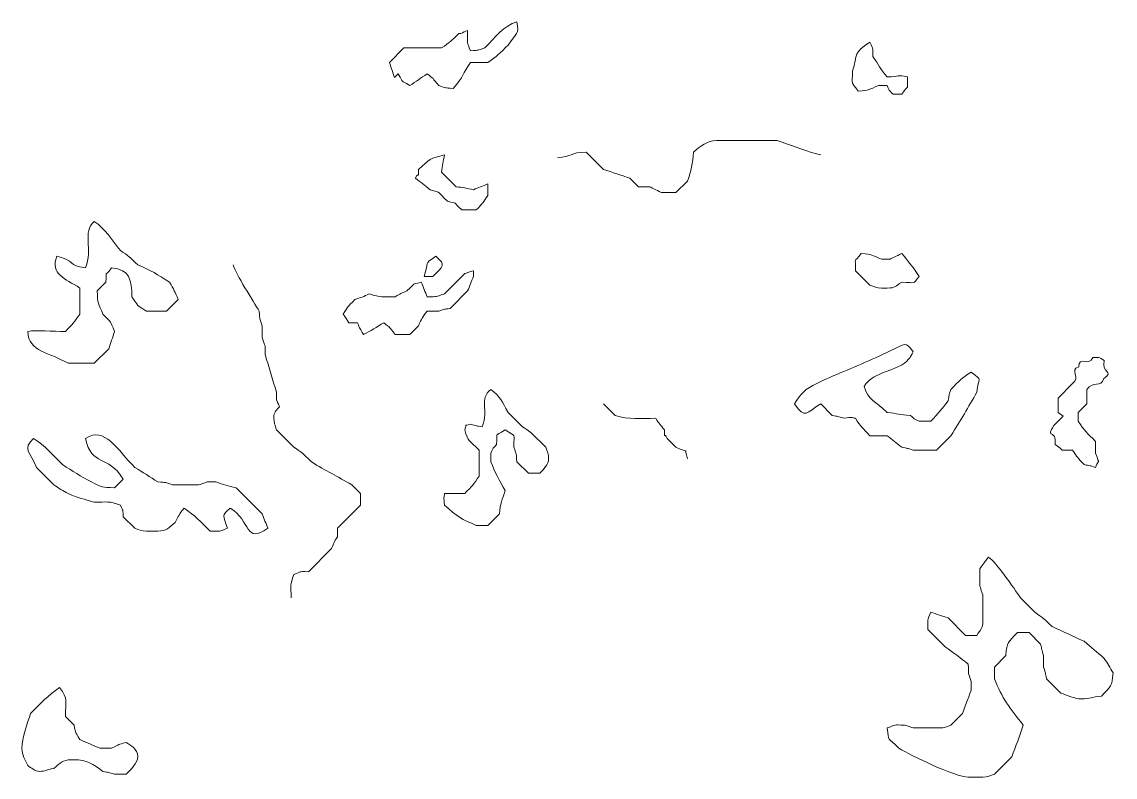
# Model space of a CAD drawing. Header units: millimetres. Extents: x -6423 to -1759, y 6 to 2012.
# Drawn here: x -5972.3 to -5823, y 1148.3 to 1251.4 of the extents above; entities that cross this region are included whole.
import ezdxf

# ---------------------------------------------------------------- set-up
doc = ezdxf.new("R2010")
doc.units = ezdxf.units.MM
doc.header["$MEASUREMENT"] = 0
doc.layers.add('layer 1', color=7, linetype='Continuous')

msp = doc.modelspace()

# ---------------------------------------------------------------- linework, layer by layer
at = {"layer": 'layer 1', "color": 177, "lineweight": 9}
for points, knots in [([(-5920.9304, 1244.3208), (-5920.0777, 1242.9062), (-5920.7627, 1243.5918), (-5919.3489, 1242.7396), (-5919.3489, 1242.7396), (-5918.4685, 1243.2772), (-5917.8573, 1243.7819), (-5916.9769, 1244.3206), (-5916.9769, 1244.3206), (-5916.0203, 1243.6052), (-5916.3127, 1243.8457), (-5915.3954, 1242.7391), (-5915.3954, 1242.7391), (-5914.2349, 1242.3546), (-5914.669, 1242.4403), (-5913.4197, 1242.3443), (-5913.4197, 1242.3443), (-5911.7991, 1244.098), (-5912.2745, 1244.2296), (-5911.0471, 1245.9013), (-5911.0471, 1245.9013), (-5911.0471, 1245.9013), (-5908.6751, 1245.9021), (-5908.6751, 1245.9021), (-5908.6751, 1245.9021), (-5907.4327, 1246.7416), (-5907.0446, 1247.1376), (-5905.9079, 1248.2738), (-5905.9079, 1248.2738), (-5904.733, 1250.071), (-5904.4, 1249.618), (-5904.7222, 1251.4355), (-5904.7222, 1251.4355), (-5906.5544, 1250.9092), (-5907.6007, 1249.3475), (-5909.0709, 1247.8786), (-5909.0709, 1247.8786), (-5910.3347, 1247.4683), (-5909.6898, 1247.5893), (-5911.0471, 1247.4828), (-5911.0471, 1247.4828), (-5911.5719, 1248.8357), (-5911.4424, 1248.2295), (-5911.4429, 1249.8548), (-5911.4429, 1249.8548), (-5911.4429, 1249.8548), (-5911.4424, 1250.2498), (-5911.4424, 1250.2498), (-5911.4424, 1250.2498), (-5911.7509, 1250.1192), (-5912.0586, 1249.9879), (-5912.3658, 1249.8553), (-5912.3658, 1249.8553), (-5912.3658, 1249.8553), (-5912.6292, 1249.8553), (-5912.6292, 1249.8553), (-5912.6292, 1249.8553), (-5913.6686, 1248.8375), (-5913.8898, 1248.629), (-5915.0004, 1247.8778), (-5915.0004, 1247.8778), (-5915.0004, 1247.8778), (-5920.1394, 1247.8786), (-5920.1394, 1247.8786), (-5920.1394, 1247.8786), (-5920.1394, 1247.8786), (-5922.1161, 1245.9013), (-5922.1161, 1245.9013), (-5922.1161, 1245.9013), (-5922.0091, 1245.4464), (-5921.8865, 1245.1828), (-5921.7203, 1244.7155), (-5921.7203, 1244.7155), (-5921.6141, 1244.4168), (-5921.5192, 1244.1165), (-5921.435, 1243.8159), (-5921.435, 1243.8159), (-5921.435, 1243.8159), (-5920.9304, 1244.3208), (-5920.9304, 1244.3208)], [0, 0, 0, 0, 0.04761905, 0.04761905, 0.04761905, 0.04761905, 0.0952381, 0.0952381, 0.0952381, 0.0952381, 0.14285714, 0.14285714, 0.14285714, 0.14285714, 0.19047619, 0.19047619, 0.19047619, 0.19047619, 0.23809524, 0.23809524, 0.23809524, 0.23809524, 0.28571429, 0.28571429, 0.28571429, 0.28571429, 0.33333333, 0.33333333, 0.33333333, 0.33333333, 0.38095238, 0.38095238, 0.38095238, 0.38095238, 0.42857143, 0.42857143, 0.42857143, 0.42857143, 0.47619048, 0.47619048, 0.47619048, 0.47619048, 0.52380952, 0.52380952, 0.52380952, 0.52380952, 0.57142857, 0.57142857, 0.57142857, 0.57142857, 0.61904762, 0.61904762, 0.61904762, 0.61904762, 0.66666667, 0.66666667, 0.66666667, 0.66666667, 0.71428571, 0.71428571, 0.71428571, 0.71428571, 0.76190476, 0.76190476, 0.76190476, 0.76190476, 0.80952381, 0.80952381, 0.80952381, 0.80952381, 0.85714286, 0.85714286, 0.85714286, 0.85714286, 0.9047619, 0.9047619, 0.9047619, 0.9047619, 1, 1, 1, 1]), ([(-5854.1218, 1243.9256), (-5855.2219, 1245.1453), (-5855.2045, 1245.4739), (-5856.0983, 1246.692), (-5856.0983, 1246.692), (-5856.1334, 1248.2915), (-5855.9926, 1247.4063), (-5856.4936, 1248.6688), (-5856.4936, 1248.6688), (-5858.7854, 1247.2355), (-5858.1262, 1246.9979), (-5858.8656, 1244.7155), (-5858.8656, 1244.7155), (-5858.8656, 1242.5851), (-5859.1938, 1243.5195), (-5858.0751, 1241.9483), (-5858.0751, 1241.9483), (-5856.4873, 1242.0709), (-5856.7027, 1242.1798), (-5855.3078, 1242.7391), (-5855.3078, 1242.7391), (-5855.3078, 1242.7391), (-5854.1218, 1242.7396), (-5854.1218, 1242.7396), (-5854.1218, 1242.7396), (-5853.8099, 1242.0543), (-5854.1195, 1242.3417), (-5853.3314, 1241.5536), (-5853.3314, 1241.5536), (-5853.3314, 1241.5536), (-5852.1456, 1241.5533), (-5852.1456, 1241.5533), (-5852.1456, 1241.5533), (-5851.0622, 1243.0739), (-5851.4007, 1241.8022), (-5851.3546, 1243.9251), (-5851.3546, 1243.9251), (-5852.7536, 1244.2043), (-5852.408, 1243.9625), (-5854.1218, 1243.9256)], [0, 0, 0, 0, 0.09090909, 0.09090909, 0.09090909, 0.09090909, 0.18181818, 0.18181818, 0.18181818, 0.18181818, 0.27272727, 0.27272727, 0.27272727, 0.27272727, 0.36363636, 0.36363636, 0.36363636, 0.36363636, 0.45454545, 0.45454545, 0.45454545, 0.45454545, 0.54545455, 0.54545455, 0.54545455, 0.54545455, 0.63636364, 0.63636364, 0.63636364, 0.63636364, 0.72727273, 0.72727273, 0.72727273, 0.72727273, 0.81818182, 0.81818182, 0.81818182, 0.81818182, 1, 1, 1, 1]), ([(-5899.1879, 1232.8561), (-5897.1073, 1233.0164), (-5897.52, 1233.597), (-5895.2344, 1233.6468), (-5895.2344, 1233.6468), (-5895.2344, 1233.6468), (-5892.8624, 1231.2751), (-5892.8624, 1231.2751), (-5892.8624, 1231.2751), (-5891.6804, 1230.8656), (-5890.4875, 1230.4983), (-5889.3047, 1230.0891), (-5889.3047, 1230.0891), (-5889.3047, 1230.0891), (-5888.1187, 1228.9026), (-5888.1187, 1228.9026), (-5888.1187, 1228.9026), (-5888.1187, 1228.9026), (-5886.538, 1228.9026), (-5886.538, 1228.9026), (-5886.538, 1228.9026), (-5886.2851, 1228.7594), (-5885.2307, 1228.2561), (-5884.9565, 1228.1129), (-5884.9565, 1228.1129), (-5884.9565, 1228.1129), (-5882.98, 1228.1123), (-5882.98, 1228.1123), (-5882.98, 1228.1123), (-5882.98, 1228.1123), (-5881.3985, 1229.6944), (-5881.3985, 1229.6944), (-5881.3985, 1229.6944), (-5880.9756, 1230.9977), (-5880.6402, 1232.1624), (-5880.608, 1233.6468), (-5880.608, 1233.6468), (-5879.6393, 1234.411), (-5878.7217, 1235.2286), (-5877.445, 1235.2281), (-5877.445, 1235.2281), (-5877.445, 1235.2281), (-5870.3301, 1235.2286), (-5870.3301, 1235.2286), (-5870.3301, 1235.2286), (-5870.3301, 1235.2286), (-5869.1443, 1235.2281), (-5869.1443, 1235.2281), (-5869.1443, 1235.2281), (-5867.5364, 1234.7073), (-5864.5767, 1233.5393), (-5863.2141, 1233.2521)], [0, 0, 0, 0, 0.07142857, 0.07142857, 0.07142857, 0.07142857, 0.14285714, 0.14285714, 0.14285714, 0.14285714, 0.21428571, 0.21428571, 0.21428571, 0.21428571, 0.28571429, 0.28571429, 0.28571429, 0.28571429, 0.35714286, 0.35714286, 0.35714286, 0.35714286, 0.42857143, 0.42857143, 0.42857143, 0.42857143, 0.5, 0.5, 0.5, 0.5, 0.57142857, 0.57142857, 0.57142857, 0.57142857, 0.64285714, 0.64285714, 0.64285714, 0.64285714, 0.71428571, 0.71428571, 0.71428571, 0.71428571, 0.78571429, 0.78571429, 0.78571429, 0.78571429, 0.85714286, 0.85714286, 0.85714286, 0.85714286, 1, 1, 1, 1]), ([(-5914.6051, 1233.2521), (-5914.771, 1232.3722), (-5914.9281, 1231.8185), (-5915.0007, 1230.8801), (-5915.0007, 1230.8801), (-5915.0007, 1230.8801), (-5913.0236, 1228.9026), (-5913.0236, 1228.9026), (-5913.0236, 1228.9026), (-5912.085, 1228.8311), (-5911.5312, 1228.674), (-5910.6516, 1228.5084), (-5910.6516, 1228.5084), (-5910.0035, 1228.7739), (-5909.3264, 1229.0378), (-5908.6751, 1229.2983), (-5908.6751, 1229.2983), (-5908.6751, 1229.2983), (-5908.6751, 1227.7168), (-5908.6751, 1227.7168), (-5908.6751, 1227.7168), (-5909.3235, 1226.7589), (-5909.4008, 1226.6695), (-5910.2567, 1225.7409), (-5910.2567, 1225.7409), (-5910.2567, 1225.7409), (-5912.2331, 1225.7404), (-5912.2331, 1225.7404), (-5912.2331, 1225.7404), (-5913.6762, 1227.041), (-5912.6178, 1226.4942), (-5914.2094, 1226.9269), (-5914.2094, 1226.9269), (-5915.6155, 1228.3014), (-5914.8915, 1228.0222), (-5916.5814, 1228.5079), (-5916.5814, 1228.5079), (-5917.312, 1229.1009), (-5917.8259, 1229.4982), (-5918.5581, 1230.0891), (-5918.5581, 1230.0891), (-5918.097, 1231.1612), (-5918.1626, 1229.6999), (-5918.1626, 1231.2751), (-5918.1626, 1231.2751), (-5916.6897, 1232.6349), (-5916.4959, 1232.8529), (-5914.6051, 1233.2521)], [0, 0, 0, 0, 0.07692308, 0.07692308, 0.07692308, 0.07692308, 0.15384615, 0.15384615, 0.15384615, 0.15384615, 0.23076923, 0.23076923, 0.23076923, 0.23076923, 0.30769231, 0.30769231, 0.30769231, 0.30769231, 0.38461538, 0.38461538, 0.38461538, 0.38461538, 0.46153846, 0.46153846, 0.46153846, 0.46153846, 0.53846154, 0.53846154, 0.53846154, 0.53846154, 0.61538462, 0.61538462, 0.61538462, 0.61538462, 0.69230769, 0.69230769, 0.69230769, 0.69230769, 0.76923077, 0.76923077, 0.76923077, 0.76923077, 0.84615385, 0.84615385, 0.84615385, 0.84615385, 1, 1, 1, 1]), ([(-5952.1597, 1215.8574), (-5953.8343, 1216.9529), (-5954.6702, 1217.4922), (-5956.5085, 1218.2294), (-5956.5085, 1218.2294), (-5957.5482, 1219.2472), (-5957.7694, 1219.4555), (-5958.8802, 1220.2067), (-5958.8802, 1220.2067), (-5960.0428, 1221.6402), (-5961.016, 1223.2175), (-5962.438, 1224.1596), (-5962.438, 1224.1596), (-5964.131, 1222.7052), (-5962.6141, 1220.4361), (-5963.6242, 1217.8341), (-5963.6242, 1217.8341), (-5966.1085, 1218.0796), (-5964.9779, 1218.8675), (-5967.5769, 1219.4154), (-5967.5769, 1219.4154), (-5968.4856, 1216.9369), (-5966.45, 1216.3982), (-5964.4145, 1215.0669), (-5964.4145, 1215.0669), (-5964.4145, 1215.0669), (-5964.415, 1211.5092), (-5964.415, 1211.5092), (-5964.415, 1211.5092), (-5965.1651, 1210.3983), (-5965.374, 1210.1771), (-5966.3912, 1209.1374), (-5966.3912, 1209.1374), (-5968.132, 1209.1374), (-5970.2651, 1209.3895), (-5971.5302, 1209.1374), (-5971.5302, 1209.1374), (-5971.4321, 1206.3101), (-5968.4798, 1206.2768), (-5965.9957, 1204.7889), (-5965.9957, 1204.7889), (-5965.9957, 1204.7889), (-5962.438, 1204.7889), (-5962.438, 1204.7889), (-5962.438, 1204.7889), (-5962.438, 1204.7889), (-5960.4612, 1206.7657), (-5960.4612, 1206.7657), (-5960.4612, 1206.7657), (-5960.1875, 1207.5572), (-5959.9455, 1208.3456), (-5959.6707, 1209.1374), (-5959.6707, 1209.1374), (-5960.3436, 1210.7292), (-5959.9784, 1210.1294), (-5961.2522, 1211.5097), (-5961.2522, 1211.5097), (-5961.8555, 1213.0139), (-5962.0045, 1212.9072), (-5962.0427, 1214.6719), (-5962.0427, 1214.6719), (-5962.0427, 1214.6719), (-5960.8572, 1215.8574), (-5960.8572, 1215.8574), (-5960.8572, 1215.8574), (-5960.6948, 1217.9206), (-5961.1966, 1216.2479), (-5960.0662, 1217.8341), (-5960.0662, 1217.8341), (-5957.5508, 1217.586), (-5957.3493, 1216.1886), (-5957.299, 1213.8814), (-5957.299, 1213.8814), (-5957.2742, 1213.8342), (-5956.5512, 1212.7629), (-5956.5085, 1212.6952), (-5956.5085, 1212.6952), (-5956.4616, 1212.6704), (-5955.3895, 1211.9479), (-5955.3225, 1211.9047), (-5955.3225, 1211.9047), (-5955.3225, 1211.9047), (-5952.555, 1211.9047), (-5952.555, 1211.9047), (-5952.555, 1211.9047), (-5952.555, 1211.9047), (-5950.9737, 1213.4862), (-5950.9737, 1213.4862), (-5950.9737, 1213.4862), (-5951.4017, 1214.5525), (-5951.5725, 1214.862), (-5952.1597, 1215.8574)], [0, 0, 0, 0, 0.04166667, 0.04166667, 0.04166667, 0.04166667, 0.08333333, 0.08333333, 0.08333333, 0.08333333, 0.125, 0.125, 0.125, 0.125, 0.16666667, 0.16666667, 0.16666667, 0.16666667, 0.20833333, 0.20833333, 0.20833333, 0.20833333, 0.25, 0.25, 0.25, 0.25, 0.29166667, 0.29166667, 0.29166667, 0.29166667, 0.33333333, 0.33333333, 0.33333333, 0.33333333, 0.375, 0.375, 0.375, 0.375, 0.41666667, 0.41666667, 0.41666667, 0.41666667, 0.45833333, 0.45833333, 0.45833333, 0.45833333, 0.5, 0.5, 0.5, 0.5, 0.54166667, 0.54166667, 0.54166667, 0.54166667, 0.58333333, 0.58333333, 0.58333333, 0.58333333, 0.625, 0.625, 0.625, 0.625, 0.66666667, 0.66666667, 0.66666667, 0.66666667, 0.70833333, 0.70833333, 0.70833333, 0.70833333, 0.75, 0.75, 0.75, 0.75, 0.79166667, 0.79166667, 0.79166667, 0.79166667, 0.83333333, 0.83333333, 0.83333333, 0.83333333, 0.875, 0.875, 0.875, 0.875, 0.91666667, 0.91666667, 0.91666667, 0.91666667, 1, 1, 1, 1]), ([(-5917.3724, 1216.6487), (-5917.3724, 1216.6487), (-5916.1861, 1216.6484), (-5916.1861, 1216.6484), (-5916.1861, 1216.6484), (-5914.8248, 1218.159), (-5914.2959, 1218.1316), (-5915.7909, 1219.4154), (-5915.7909, 1219.4154), (-5917.5686, 1218.2093), (-5916.6673, 1218.8216), (-5917.3724, 1216.6487)], [0, 0, 0, 0, 0.25, 0.25, 0.25, 0.25, 0.5, 0.5, 0.5, 0.5, 1, 1, 1, 1]), ([(-5852.1456, 1219.8106), (-5852.3977, 1219.6674), (-5853.4526, 1219.1638), (-5853.7263, 1219.0204), (-5853.7263, 1219.0204), (-5853.7263, 1219.0204), (-5854.9126, 1219.0207), (-5854.9126, 1219.0207), (-5854.9126, 1219.0207), (-5856.3074, 1219.5799), (-5856.0915, 1219.6893), (-5857.6798, 1219.8111), (-5857.6798, 1219.8111), (-5858.7627, 1218.2906), (-5858.4242, 1219.5625), (-5858.4701, 1217.4392), (-5858.4701, 1217.4392), (-5858.4701, 1217.4392), (-5856.4936, 1215.4624), (-5856.4936, 1215.4624), (-5856.4936, 1215.4624), (-5855.9169, 1215.2549), (-5855.5921, 1215.0677), (-5854.9126, 1215.0677), (-5854.9126, 1215.0677), (-5854.9126, 1215.0677), (-5854.1218, 1215.0677), (-5854.1218, 1215.0677), (-5854.1218, 1215.0677), (-5852.9714, 1215.0677), (-5853.0471, 1215.3374), (-5852.1456, 1215.8574), (-5852.1456, 1215.8574), (-5850.0724, 1215.8579), (-5850.7721, 1215.4859), (-5849.7736, 1216.6484), (-5849.7736, 1216.6484), (-5850.4492, 1217.7524), (-5851.3, 1218.7686), (-5852.1456, 1219.8106)], [0, 0, 0, 0, 0.09090909, 0.09090909, 0.09090909, 0.09090909, 0.18181818, 0.18181818, 0.18181818, 0.18181818, 0.27272727, 0.27272727, 0.27272727, 0.27272727, 0.36363636, 0.36363636, 0.36363636, 0.36363636, 0.45454545, 0.45454545, 0.45454545, 0.45454545, 0.54545455, 0.54545455, 0.54545455, 0.54545455, 0.63636364, 0.63636364, 0.63636364, 0.63636364, 0.72727273, 0.72727273, 0.72727273, 0.72727273, 0.81818182, 0.81818182, 0.81818182, 0.81818182, 1, 1, 1, 1]), ([(-5943.4628, 1218.2299), (-5943.1063, 1216.9893), (-5940.7153, 1213.257), (-5939.9053, 1211.9049), (-5939.9053, 1211.9049), (-5939.7983, 1210.5473), (-5939.9203, 1211.1922), (-5939.5098, 1209.9282), (-5939.5098, 1209.9282), (-5939.5098, 1209.9282), (-5939.5098, 1208.3472), (-5939.5098, 1208.3472), (-5939.5098, 1208.3472), (-5939.499, 1208.3229), (-5939.1383, 1207.2266), (-5939.114, 1207.1612), (-5939.114, 1207.1612), (-5939.114, 1207.1612), (-5939.114, 1205.9755), (-5939.114, 1205.9755), (-5939.114, 1205.9755), (-5938.52, 1204.2558), (-5938.1282, 1202.5551), (-5937.5333, 1200.8362), (-5937.5333, 1200.8362), (-5937.5333, 1199.2473), (-5937.6013, 1200.0536), (-5937.1378, 1198.8592), (-5937.1378, 1198.8592), (-5937.9591, 1198.0381), (-5937.6607, 1198.1441), (-5937.9283, 1197.6735), (-5937.9283, 1197.6735), (-5937.822, 1196.3161), (-5937.9431, 1196.9613), (-5937.5336, 1195.697), (-5937.5336, 1195.697), (-5937.5336, 1195.697), (-5935.1613, 1193.3245), (-5935.1613, 1193.3245), (-5935.1613, 1193.3245), (-5935.1152, 1193.2997), (-5934.0428, 1192.5772), (-5933.9756, 1192.5348), (-5933.9756, 1192.5348), (-5933.9756, 1192.5348), (-5932.7896, 1191.348), (-5932.7896, 1191.348), (-5932.7896, 1191.348), (-5930.8186, 1190.0594), (-5929.1833, 1189.3406), (-5927.2546, 1188.1857), (-5927.2546, 1188.1857), (-5927.2546, 1188.1857), (-5926.0688, 1187.0003), (-5926.0688, 1187.0003), (-5926.0688, 1187.0003), (-5926.0688, 1187.0003), (-5926.0691, 1185.419), (-5926.0691, 1185.419), (-5926.0691, 1185.419), (-5926.0691, 1185.419), (-5929.2318, 1182.2563), (-5929.2318, 1182.2563), (-5929.2318, 1182.2563), (-5929.2318, 1182.2563), (-5929.2318, 1181.0705), (-5929.2318, 1181.0705), (-5929.2318, 1181.0705), (-5929.7215, 1180.3059), (-5929.688, 1180.3062), (-5930.0223, 1179.4888), (-5930.0223, 1179.4888), (-5930.0223, 1179.4888), (-5933.1846, 1176.3268), (-5933.1846, 1176.3268), (-5933.1846, 1176.3268), (-5934.7734, 1176.3266), (-5933.9666, 1176.3946), (-5935.1613, 1175.9313), (-5935.1613, 1175.9313), (-5935.7488, 1174.4181), (-5935.5566, 1174.4806), (-5935.5566, 1172.7691)], [0, 0, 0, 0, 0.04545455, 0.04545455, 0.04545455, 0.04545455, 0.09090909, 0.09090909, 0.09090909, 0.09090909, 0.13636364, 0.13636364, 0.13636364, 0.13636364, 0.18181818, 0.18181818, 0.18181818, 0.18181818, 0.22727273, 0.22727273, 0.22727273, 0.22727273, 0.27272727, 0.27272727, 0.27272727, 0.27272727, 0.31818182, 0.31818182, 0.31818182, 0.31818182, 0.36363636, 0.36363636, 0.36363636, 0.36363636, 0.40909091, 0.40909091, 0.40909091, 0.40909091, 0.45454545, 0.45454545, 0.45454545, 0.45454545, 0.5, 0.5, 0.5, 0.5, 0.54545455, 0.54545455, 0.54545455, 0.54545455, 0.59090909, 0.59090909, 0.59090909, 0.59090909, 0.63636364, 0.63636364, 0.63636364, 0.63636364, 0.68181818, 0.68181818, 0.68181818, 0.68181818, 0.72727273, 0.72727273, 0.72727273, 0.72727273, 0.77272727, 0.77272727, 0.77272727, 0.77272727, 0.81818182, 0.81818182, 0.81818182, 0.81818182, 0.86363636, 0.86363636, 0.86363636, 0.86363636, 0.90909091, 0.90909091, 0.90909091, 0.90909091, 1, 1, 1, 1]), ([(-5910.6516, 1217.4392), (-5910.6516, 1217.4392), (-5910.6519, 1216.6487), (-5910.6519, 1216.6487), (-5910.6519, 1216.6487), (-5910.9132, 1215.9974), (-5911.1763, 1215.3203), (-5911.4424, 1214.6716), (-5911.4424, 1214.6716), (-5911.4424, 1214.6716), (-5913.8147, 1212.2999), (-5913.8147, 1212.2999), (-5913.8147, 1212.2999), (-5914.7177, 1212.1256), (-5914.424, 1212.2538), (-5915.3954, 1211.9047), (-5915.3954, 1211.9047), (-5915.3954, 1211.9047), (-5916.9769, 1211.9049), (-5916.9769, 1211.9049), (-5916.9769, 1211.9049), (-5917.7191, 1210.8932), (-5917.655, 1210.9971), (-5918.1626, 1209.9277), (-5918.1626, 1209.9277), (-5918.1626, 1209.9277), (-5919.3489, 1208.7417), (-5919.3489, 1208.7417), (-5919.3489, 1208.7417), (-5919.3489, 1208.7417), (-5921.3251, 1208.7422), (-5921.3251, 1208.7422), (-5921.3251, 1208.7422), (-5922.2427, 1209.8478), (-5921.9497, 1209.6078), (-5922.9066, 1210.3232), (-5922.9066, 1210.3232), (-5923.816, 1209.7871), (-5924.7101, 1209.1493), (-5925.6738, 1208.7417), (-5925.6738, 1208.7417), (-5926.1411, 1209.4731), (-5926.1685, 1209.5005), (-5926.4646, 1210.3232), (-5926.4646, 1210.3232), (-5926.4646, 1210.3232), (-5927.6503, 1210.3234), (-5927.6503, 1210.3234), (-5927.6503, 1210.3234), (-5927.6917, 1210.3809), (-5928.4245, 1211.491), (-5928.4414, 1211.5097), (-5928.4414, 1211.5097), (-5927.7642, 1212.6319), (-5927.8563, 1212.4676), (-5926.8598, 1213.4854), (-5926.8598, 1213.4854), (-5926.0274, 1213.762), (-5925.6633, 1213.9141), (-5924.8831, 1214.2769), (-5924.8831, 1214.2769), (-5923.2423, 1213.7446), (-5923.1218, 1213.8812), (-5921.3251, 1213.8814), (-5921.3251, 1213.8814), (-5920.561, 1214.3711), (-5920.561, 1214.3373), (-5919.7441, 1214.6716), (-5919.7441, 1214.6716), (-5918.2944, 1216.0074), (-5919.3035, 1215.416), (-5917.7676, 1215.8579), (-5917.7676, 1215.8579), (-5917.5174, 1215.2283), (-5917.2271, 1214.5103), (-5916.9769, 1213.8814), (-5916.9769, 1213.8814), (-5915.4225, 1213.9152), (-5916.001, 1213.8239), (-5914.6051, 1214.2769), (-5914.6051, 1214.2769), (-5914.6051, 1214.2769), (-5911.8374, 1217.0434), (-5911.8374, 1217.0434), (-5911.8374, 1217.0434), (-5911.8136, 1217.055), (-5910.7183, 1217.4154), (-5910.6516, 1217.4392)], [0, 0, 0, 0, 0.04347826, 0.04347826, 0.04347826, 0.04347826, 0.08695652, 0.08695652, 0.08695652, 0.08695652, 0.13043478, 0.13043478, 0.13043478, 0.13043478, 0.17391304, 0.17391304, 0.17391304, 0.17391304, 0.2173913, 0.2173913, 0.2173913, 0.2173913, 0.26086957, 0.26086957, 0.26086957, 0.26086957, 0.30434783, 0.30434783, 0.30434783, 0.30434783, 0.34782609, 0.34782609, 0.34782609, 0.34782609, 0.39130435, 0.39130435, 0.39130435, 0.39130435, 0.43478261, 0.43478261, 0.43478261, 0.43478261, 0.47826087, 0.47826087, 0.47826087, 0.47826087, 0.52173913, 0.52173913, 0.52173913, 0.52173913, 0.56521739, 0.56521739, 0.56521739, 0.56521739, 0.60869565, 0.60869565, 0.60869565, 0.60869565, 0.65217391, 0.65217391, 0.65217391, 0.65217391, 0.69565217, 0.69565217, 0.69565217, 0.69565217, 0.73913043, 0.73913043, 0.73913043, 0.73913043, 0.7826087, 0.7826087, 0.7826087, 0.7826087, 0.82608696, 0.82608696, 0.82608696, 0.82608696, 0.86956522, 0.86956522, 0.86956522, 0.86956522, 0.91304348, 0.91304348, 0.91304348, 0.91304348, 1, 1, 1, 1]), ([(-5842.6579, 1203.6035), (-5843.9894, 1202.7882), (-5844.2644, 1202.3919), (-5845.4249, 1201.2315), (-5845.4249, 1201.2315), (-5845.7748, 1200.2593), (-5845.6456, 1200.5536), (-5845.8204, 1199.6502), (-5845.8204, 1199.6502), (-5846.7042, 1198.5599), (-5847.1358, 1197.963), (-5848.1921, 1196.8827), (-5848.1921, 1196.8827), (-5848.1921, 1196.8827), (-5849.7736, 1196.8827), (-5849.7736, 1196.8827), (-5849.7736, 1196.8827), (-5850.741, 1197.3236), (-5850.1578, 1197.0401), (-5850.9594, 1197.6732), (-5850.9594, 1197.6732), (-5852.5224, 1197.7072), (-5852.6643, 1197.9572), (-5854.1218, 1198.0682), (-5854.1218, 1198.0682), (-5855.7629, 1199.6734), (-5856.7227, 1199.6726), (-5857.2841, 1201.6267), (-5857.2841, 1201.6267), (-5856.0026, 1203.5605), (-5854.0143, 1203.4337), (-5851.7498, 1204.7889), (-5851.7498, 1204.7889), (-5850.8233, 1205.7157), (-5851.1155, 1205.4566), (-5850.5641, 1206.3704), (-5850.5641, 1206.3704), (-5851.6584, 1207.8444), (-5851.6383, 1207.5129), (-5853.7263, 1206.4799), (-5853.7263, 1206.4799), (-5855.1784, 1205.7614), (-5856.2412, 1205.3376), (-5857.6798, 1204.6919), (-5857.6798, 1204.6919), (-5860.2383, 1203.5428), (-5862.8035, 1202.6608), (-5865.1908, 1201.2315), (-5865.1908, 1201.2315), (-5866.1951, 1200.2269), (-5866.1039, 1200.3463), (-5866.7718, 1199.2545), (-5866.7718, 1199.2545), (-5865.2815, 1197.0578), (-5865.2, 1198.0827), (-5863.2141, 1199.2547), (-5863.2141, 1199.2547), (-5863.2141, 1199.2547), (-5861.6328, 1197.6732), (-5861.6328, 1197.6732), (-5861.6328, 1197.6732), (-5860.7835, 1197.495), (-5860.9525, 1197.5767), (-5860.0516, 1197.2782), (-5860.0516, 1197.2782), (-5858.8848, 1197.5229), (-5858.86, 1197.3035), (-5858.4701, 1197.278), (-5858.4701, 1197.278), (-5857.7199, 1196.1676), (-5857.5111, 1195.9456), (-5856.4936, 1194.9062), (-5856.4936, 1194.9062), (-5856.4936, 1194.9062), (-5854.1218, 1194.906), (-5854.1218, 1194.906), (-5854.1218, 1194.906), (-5853.3899, 1194.3156), (-5852.8763, 1193.9175), (-5852.1456, 1193.3247), (-5852.1456, 1193.3247), (-5851.2961, 1193.1473), (-5851.4653, 1193.2287), (-5850.5641, 1192.9295), (-5850.5641, 1192.9295), (-5850.5641, 1192.9295), (-5847.4022, 1192.9295), (-5847.4022, 1192.9295), (-5847.4022, 1192.9295), (-5847.4022, 1192.9295), (-5845.4249, 1194.9062), (-5845.4249, 1194.9062), (-5845.4249, 1194.9062), (-5844.0451, 1197.0159), (-5843.1067, 1198.7669), (-5841.8671, 1200.8362), (-5841.8671, 1200.8362), (-5841.7477, 1203.0065), (-5840.9509, 1202.2804), (-5842.6579, 1203.6035)], [0, 0, 0, 0, 0.03846154, 0.03846154, 0.03846154, 0.03846154, 0.07692308, 0.07692308, 0.07692308, 0.07692308, 0.11538462, 0.11538462, 0.11538462, 0.11538462, 0.15384615, 0.15384615, 0.15384615, 0.15384615, 0.19230769, 0.19230769, 0.19230769, 0.19230769, 0.23076923, 0.23076923, 0.23076923, 0.23076923, 0.26923077, 0.26923077, 0.26923077, 0.26923077, 0.30769231, 0.30769231, 0.30769231, 0.30769231, 0.34615385, 0.34615385, 0.34615385, 0.34615385, 0.38461538, 0.38461538, 0.38461538, 0.38461538, 0.42307692, 0.42307692, 0.42307692, 0.42307692, 0.46153846, 0.46153846, 0.46153846, 0.46153846, 0.5, 0.5, 0.5, 0.5, 0.53846154, 0.53846154, 0.53846154, 0.53846154, 0.57692308, 0.57692308, 0.57692308, 0.57692308, 0.61538462, 0.61538462, 0.61538462, 0.61538462, 0.65384615, 0.65384615, 0.65384615, 0.65384615, 0.69230769, 0.69230769, 0.69230769, 0.69230769, 0.73076923, 0.73076923, 0.73076923, 0.73076923, 0.76923077, 0.76923077, 0.76923077, 0.76923077, 0.80769231, 0.80769231, 0.80769231, 0.80769231, 0.84615385, 0.84615385, 0.84615385, 0.84615385, 0.88461538, 0.88461538, 0.88461538, 0.88461538, 0.92307692, 0.92307692, 0.92307692, 0.92307692, 1, 1, 1, 1]), ([(-5830.0783, 1197.5611), (-5830.0783, 1197.5611), (-5831.387, 1196.3058), (-5831.387, 1196.3058), (-5831.387, 1196.3058), (-5832.5458, 1194.4121), (-5830.9796, 1195.8929), (-5831.1934, 1193.7202), (-5831.1934, 1193.7202), (-5829.6728, 1192.6368), (-5830.9453, 1192.9756), (-5828.8217, 1192.9295), (-5828.8217, 1192.9295), (-5828.1778, 1191.9663), (-5828.095, 1191.8793), (-5827.2412, 1190.9527), (-5827.2412, 1190.9527), (-5826.3914, 1190.7747), (-5826.561, 1190.857), (-5825.6592, 1190.5583), (-5825.6592, 1190.5583), (-5825.1664, 1192.1063), (-5825.0728, 1190.5957), (-5825.6592, 1192.5348), (-5825.6592, 1192.5348), (-5825.6592, 1192.5348), (-5825.6592, 1194.116), (-5825.6592, 1194.116), (-5825.6592, 1194.116), (-5826.8194, 1195.2762), (-5827.2164, 1195.5512), (-5828.0312, 1196.8825), (-5828.0312, 1196.8825), (-5828.0312, 1196.8825), (-5828.0312, 1198.0682), (-5828.0312, 1198.0682), (-5828.0312, 1198.0682), (-5828.0312, 1198.0682), (-5826.8452, 1199.2547), (-5826.8452, 1199.2547), (-5826.8452, 1199.2547), (-5826.8452, 1199.2547), (-5826.8452, 1201.2315), (-5826.8452, 1201.2315), (-5826.8452, 1201.2315), (-5826.1444, 1202.4198), (-5824.8307, 1201.4013), (-5824.5555, 1202.7062), (-5824.5555, 1202.7062), (-5822.9964, 1203.7828), (-5824.9874, 1203.4358), (-5824.4732, 1205.1847), (-5824.4732, 1205.1847), (-5825.2787, 1205.5038), (-5824.5278, 1205.5794), (-5826.0547, 1205.5794), (-5826.0547, 1205.5794), (-5826.5794, 1204.2273), (-5827.9489, 1205.9359), (-5827.9489, 1204.3106), (-5827.9489, 1204.3106), (-5829.3712, 1203.9331), (-5827.5824, 1202.832), (-5828.8219, 1202.0217), (-5828.8219, 1202.0217), (-5828.8219, 1202.0217), (-5830.7984, 1200.0457), (-5830.7984, 1200.0457), (-5830.7984, 1200.0457), (-5830.7984, 1200.0457), (-5830.7987, 1198.069), (-5830.7987, 1198.069), (-5830.7987, 1198.069), (-5830.7987, 1198.069), (-5830.0783, 1197.5611), (-5830.0783, 1197.5611)], [0, 0, 0, 0, 0.05, 0.05, 0.05, 0.05, 0.1, 0.1, 0.1, 0.1, 0.15, 0.15, 0.15, 0.15, 0.2, 0.2, 0.2, 0.2, 0.25, 0.25, 0.25, 0.25, 0.3, 0.3, 0.3, 0.3, 0.35, 0.35, 0.35, 0.35, 0.4, 0.4, 0.4, 0.4, 0.45, 0.45, 0.45, 0.45, 0.5, 0.5, 0.5, 0.5, 0.55, 0.55, 0.55, 0.55, 0.6, 0.6, 0.6, 0.6, 0.65, 0.65, 0.65, 0.65, 0.7, 0.7, 0.7, 0.7, 0.75, 0.75, 0.75, 0.75, 0.8, 0.8, 0.8, 0.8, 0.85, 0.85, 0.85, 0.85, 0.9, 0.9, 0.9, 0.9, 1, 1, 1, 1]), ([(-5908.2796, 1201.2315), (-5909.9355, 1199.8097), (-5908.4982, 1198.5858), (-5909.4659, 1196.0917), (-5909.4659, 1196.0917), (-5910.3149, 1196.2702), (-5910.1462, 1196.1885), (-5911.0471, 1196.4875), (-5911.0471, 1196.4875), (-5912.0552, 1196.1073), (-5911.4572, 1196.705), (-5911.8374, 1195.697), (-5911.8374, 1195.697), (-5911.3364, 1193.9541), (-5911.2507, 1194.3185), (-5909.8611, 1192.9295), (-5909.8611, 1192.9295), (-5909.8611, 1192.9295), (-5909.8611, 1189.3717), (-5909.8611, 1189.3717), (-5909.8611, 1189.3717), (-5910.6118, 1188.2612), (-5910.8207, 1188.0394), (-5911.8382, 1187.0003), (-5911.8382, 1187.0003), (-5911.8382, 1187.0003), (-5914.6051, 1187.0003), (-5914.6051, 1187.0003), (-5914.6051, 1187.0003), (-5914.6484, 1186.387), (-5914.7399, 1186.5963), (-5914.6051, 1185.419), (-5914.6051, 1185.419), (-5912.9588, 1183.8992), (-5912.1962, 1183.4294), (-5910.2567, 1182.6515), (-5910.2567, 1182.6515), (-5910.2567, 1182.6515), (-5908.6751, 1182.651), (-5908.6751, 1182.651), (-5908.6751, 1182.651), (-5908.6751, 1182.651), (-5907.0936, 1184.233), (-5907.0936, 1184.233), (-5907.0936, 1184.233), (-5906.9818, 1185.693), (-5906.7506, 1186.1019), (-5906.3039, 1187.395), (-5906.3039, 1187.395), (-5907.1129, 1188.7463), (-5907.7006, 1189.9046), (-5908.2796, 1191.3485), (-5908.2796, 1191.3485), (-5908.2796, 1191.3485), (-5908.2796, 1192.5348), (-5908.2796, 1192.5348), (-5908.2796, 1192.5348), (-5907.8393, 1193.5022), (-5908.123, 1192.9181), (-5907.4894, 1193.7205), (-5907.4894, 1193.7205), (-5907.2959, 1195.6822), (-5907.9893, 1194.5529), (-5906.3032, 1195.6965), (-5906.3032, 1195.6965), (-5904.6953, 1194.6056), (-5905.1636, 1195.4523), (-5905.1174, 1193.3247), (-5905.1174, 1193.3247), (-5904.7327, 1192.1648), (-5904.8184, 1192.598), (-5904.7224, 1191.3485), (-5904.7224, 1191.3485), (-5904.7224, 1191.3485), (-5903.1409, 1189.7673), (-5903.1409, 1189.7673), (-5903.1409, 1189.7673), (-5903.1409, 1189.7673), (-5901.5594, 1189.7667), (-5901.5594, 1189.7667), (-5901.5594, 1189.7667), (-5901.1143, 1190.3189), (-5900.3737, 1190.9925), (-5900.3739, 1191.744), (-5900.3739, 1191.744), (-5900.3737, 1192.4319), (-5900.5735, 1192.7354), (-5900.7689, 1193.3247), (-5900.7689, 1193.3247), (-5900.7689, 1193.3247), (-5902.7459, 1195.3015), (-5902.7459, 1195.3015), (-5902.7459, 1195.3015), (-5902.7921, 1195.3271), (-5903.8642, 1196.0493), (-5903.9314, 1196.0925), (-5903.9314, 1196.0925), (-5903.9314, 1196.0925), (-5905.9079, 1198.0682), (-5905.9079, 1198.0682), (-5905.9079, 1198.0682), (-5906.8168, 1199.5862), (-5906.902, 1200.1913), (-5908.2796, 1201.2315)], [0, 0, 0, 0, 0.03703704, 0.03703704, 0.03703704, 0.03703704, 0.07407407, 0.07407407, 0.07407407, 0.07407407, 0.11111111, 0.11111111, 0.11111111, 0.11111111, 0.14814815, 0.14814815, 0.14814815, 0.14814815, 0.18518519, 0.18518519, 0.18518519, 0.18518519, 0.22222222, 0.22222222, 0.22222222, 0.22222222, 0.25925926, 0.25925926, 0.25925926, 0.25925926, 0.2962963, 0.2962963, 0.2962963, 0.2962963, 0.33333333, 0.33333333, 0.33333333, 0.33333333, 0.37037037, 0.37037037, 0.37037037, 0.37037037, 0.40740741, 0.40740741, 0.40740741, 0.40740741, 0.44444444, 0.44444444, 0.44444444, 0.44444444, 0.48148148, 0.48148148, 0.48148148, 0.48148148, 0.51851852, 0.51851852, 0.51851852, 0.51851852, 0.55555556, 0.55555556, 0.55555556, 0.55555556, 0.59259259, 0.59259259, 0.59259259, 0.59259259, 0.62962963, 0.62962963, 0.62962963, 0.62962963, 0.66666667, 0.66666667, 0.66666667, 0.66666667, 0.7037037, 0.7037037, 0.7037037, 0.7037037, 0.74074074, 0.74074074, 0.74074074, 0.74074074, 0.77777778, 0.77777778, 0.77777778, 0.77777778, 0.81481481, 0.81481481, 0.81481481, 0.81481481, 0.85185185, 0.85185185, 0.85185185, 0.85185185, 0.88888889, 0.88888889, 0.88888889, 0.88888889, 0.92592593, 0.92592593, 0.92592593, 0.92592593, 1, 1, 1, 1]), ([(-5892.8624, 1199.2547), (-5892.8624, 1199.2547), (-5891.2815, 1197.6732), (-5891.2815, 1197.6732), (-5891.2815, 1197.6732), (-5889.4044, 1197.0649), (-5887.8432, 1197.278), (-5885.747, 1197.2782), (-5885.747, 1197.2782), (-5885.2684, 1196.5302), (-5885.139, 1196.4126), (-5884.5607, 1195.6965), (-5884.5607, 1195.6965), (-5884.5607, 1194.121), (-5884.6272, 1195.5823), (-5884.166, 1194.5102), (-5884.166, 1194.5102), (-5884.166, 1194.5102), (-5882.9803, 1193.3247), (-5882.9803, 1193.3247), (-5882.9803, 1193.3247), (-5881.1111, 1192.395), (-5881.9567, 1193.4922), (-5881.3985, 1191.744)], [0, 0, 0, 0, 0.14285714, 0.14285714, 0.14285714, 0.14285714, 0.28571429, 0.28571429, 0.28571429, 0.28571429, 0.42857143, 0.42857143, 0.42857143, 0.42857143, 0.57142857, 0.57142857, 0.57142857, 0.57142857, 0.71428571, 0.71428571, 0.71428571, 0.71428571, 1, 1, 1, 1]), ([(-5939.5101, 1184.2325), (-5939.5101, 1184.2325), (-5943.0681, 1187.7902), (-5943.0681, 1187.7902), (-5943.0681, 1187.7902), (-5944.1884, 1188.0025), (-5944.7962, 1188.2216), (-5945.8348, 1188.5807), (-5945.8348, 1188.5807), (-5945.8348, 1188.5807), (-5947.0208, 1188.5807), (-5947.0208, 1188.5807), (-5947.0208, 1188.5807), (-5947.0448, 1188.5704), (-5948.1406, 1188.2097), (-5948.2068, 1188.1863), (-5948.2068, 1188.1863), (-5948.2068, 1188.1863), (-5950.1833, 1188.1857), (-5950.1833, 1188.1857), (-5950.1833, 1188.1857), (-5950.1833, 1188.1857), (-5950.5785, 1188.1857), (-5950.5785, 1188.1857), (-5950.5785, 1188.1857), (-5950.5785, 1188.1857), (-5951.7648, 1188.1863), (-5951.7648, 1188.1863), (-5951.7648, 1188.1863), (-5952.9247, 1188.5704), (-5952.4914, 1188.485), (-5953.7413, 1188.5807), (-5953.7413, 1188.5807), (-5954.8352, 1189.2966), (-5955.7997, 1189.8965), (-5956.9035, 1190.5583), (-5956.9035, 1190.5583), (-5959.2188, 1192.8733), (-5961.0516, 1196.3443), (-5963.6242, 1194.511), (-5963.6242, 1194.511), (-5962.7958, 1190.5807), (-5960.606, 1192.4435), (-5958.4847, 1188.976), (-5958.4847, 1188.976), (-5958.4847, 1188.976), (-5959.6707, 1187.7905), (-5959.6707, 1187.7905), (-5959.6707, 1187.7905), (-5961.4879, 1187.8303), (-5961.2812, 1187.8598), (-5962.8332, 1188.5813), (-5962.8332, 1188.5813), (-5964.2573, 1189.3427), (-5965.4122, 1190.0539), (-5966.7864, 1190.9533), (-5966.7864, 1190.9533), (-5968.1591, 1192.3259), (-5969.1764, 1193.5541), (-5970.74, 1194.511), (-5970.74, 1194.511), (-5972.3312, 1193.1433), (-5971.1856, 1192.6558), (-5970.3442, 1190.5583), (-5970.3442, 1190.5583), (-5970.3442, 1190.5583), (-5967.9722, 1188.1857), (-5967.9722, 1188.1857), (-5967.9722, 1188.1857), (-5967.2579, 1187.7088), (-5966.7329, 1187.3939), (-5965.9957, 1187.0003), (-5965.9957, 1187.0003), (-5964.5671, 1186.3361), (-5963.8734, 1186.2794), (-5962.4388, 1185.8143), (-5962.4388, 1185.8143), (-5960.6864, 1185.8138), (-5960.4372, 1186.0231), (-5958.8802, 1185.419), (-5958.8802, 1185.419), (-5958.388, 1184.2763), (-5958.5978, 1185.2756), (-5958.4847, 1183.8375), (-5958.4847, 1183.8375), (-5958.4847, 1183.8375), (-5956.9035, 1182.256), (-5956.9035, 1182.256), (-5956.9035, 1182.256), (-5956.3263, 1182.0482), (-5956.0017, 1181.861), (-5955.3225, 1181.861), (-5955.3225, 1181.861), (-5955.3225, 1181.861), (-5953.7413, 1181.8608), (-5953.7413, 1181.8608), (-5953.7413, 1181.8608), (-5952.5666, 1181.8608), (-5952.2425, 1182.3578), (-5951.3695, 1183.047), (-5951.3695, 1183.047), (-5950.8614, 1184.1154), (-5950.926, 1184.0123), (-5950.1833, 1185.023), (-5950.1833, 1185.023), (-5948.6943, 1184.0168), (-5947.9629, 1183.1984), (-5946.6255, 1181.8608), (-5946.6255, 1181.8608), (-5945.0008, 1181.861), (-5945.6062, 1181.7313), (-5944.2535, 1182.2563), (-5944.2535, 1182.2563), (-5944.8376, 1184.0582), (-5945.1165, 1183.943), (-5943.858, 1185.0233), (-5943.858, 1185.0233), (-5941.0154, 1183.2451), (-5941.8765, 1180.0066), (-5938.719, 1182.256), (-5938.719, 1182.256), (-5938.9943, 1182.9263), (-5939.2712, 1183.553), (-5939.5101, 1184.2325)], [0, 0, 0, 0, 0.03125, 0.03125, 0.03125, 0.03125, 0.0625, 0.0625, 0.0625, 0.0625, 0.09375, 0.09375, 0.09375, 0.09375, 0.125, 0.125, 0.125, 0.125, 0.15625, 0.15625, 0.15625, 0.15625, 0.1875, 0.1875, 0.1875, 0.1875, 0.21875, 0.21875, 0.21875, 0.21875, 0.25, 0.25, 0.25, 0.25, 0.28125, 0.28125, 0.28125, 0.28125, 0.3125, 0.3125, 0.3125, 0.3125, 0.34375, 0.34375, 0.34375, 0.34375, 0.375, 0.375, 0.375, 0.375, 0.40625, 0.40625, 0.40625, 0.40625, 0.4375, 0.4375, 0.4375, 0.4375, 0.46875, 0.46875, 0.46875, 0.46875, 0.5, 0.5, 0.5, 0.5, 0.53125, 0.53125, 0.53125, 0.53125, 0.5625, 0.5625, 0.5625, 0.5625, 0.59375, 0.59375, 0.59375, 0.59375, 0.625, 0.625, 0.625, 0.625, 0.65625, 0.65625, 0.65625, 0.65625, 0.6875, 0.6875, 0.6875, 0.6875, 0.71875, 0.71875, 0.71875, 0.71875, 0.75, 0.75, 0.75, 0.75, 0.78125, 0.78125, 0.78125, 0.78125, 0.8125, 0.8125, 0.8125, 0.8125, 0.84375, 0.84375, 0.84375, 0.84375, 0.875, 0.875, 0.875, 0.875, 0.90625, 0.90625, 0.90625, 0.90625, 0.9375, 0.9375, 0.9375, 0.9375, 1, 1, 1, 1]), ([(-5824.4732, 1164.4674), (-5825.5218, 1165.4353), (-5826.1915, 1165.8709), (-5827.2404, 1166.8391), (-5827.2404, 1166.8391), (-5828.7587, 1167.4479), (-5830.071, 1168.2068), (-5831.5889, 1168.8158), (-5831.5889, 1168.8158), (-5832.6288, 1169.8328), (-5832.8501, 1170.0417), (-5833.9609, 1170.7915), (-5833.9609, 1170.7915), (-5833.9609, 1170.7915), (-5835.9374, 1172.7691), (-5835.9374, 1172.7691), (-5835.9374, 1172.7691), (-5836.8365, 1174.099), (-5839.2578, 1177.6214), (-5840.2862, 1178.3033), (-5840.2862, 1178.3033), (-5840.8478, 1177.5924), (-5840.9891, 1177.4443), (-5841.4719, 1176.7213), (-5841.4719, 1176.7213), (-5841.4719, 1176.7213), (-5841.4719, 1174.3493), (-5841.4719, 1174.3493), (-5841.4719, 1174.3493), (-5841.4606, 1174.3255), (-5841.1004, 1173.2297), (-5841.0764, 1173.1635), (-5841.0764, 1173.1635), (-5841.0764, 1173.1635), (-5841.0764, 1170.3966), (-5841.0764, 1170.3966), (-5841.0764, 1170.3966), (-5841.0764, 1170.3966), (-5841.0764, 1169.6058), (-5841.0764, 1169.6058), (-5841.0764, 1169.6058), (-5841.0764, 1168.4554), (-5841.3469, 1168.5308), (-5841.8671, 1167.6296), (-5841.8671, 1167.6296), (-5841.8671, 1167.6296), (-5843.4484, 1167.6296), (-5843.4484, 1167.6296), (-5843.4484, 1167.6296), (-5843.4484, 1167.6296), (-5845.8204, 1170.0016), (-5845.8204, 1170.0016), (-5845.8204, 1170.0016), (-5846.6117, 1170.2758), (-5847.4008, 1170.5186), (-5848.1926, 1170.7915), (-5848.1926, 1170.7915), (-5848.7179, 1169.4397), (-5848.5876, 1170.0448), (-5848.5876, 1168.4198), (-5848.5876, 1168.4198), (-5848.5876, 1168.4198), (-5846.2156, 1166.0481), (-5846.2156, 1166.0481), (-5846.2156, 1166.0481), (-5845.1156, 1165.3045), (-5844.1128, 1164.5359), (-5843.0534, 1163.6766), (-5843.0534, 1163.6766), (-5843.0194, 1162.122), (-5843.1101, 1162.7005), (-5842.6579, 1161.3046), (-5842.6579, 1161.3046), (-5842.6579, 1161.3046), (-5842.6584, 1160.1186), (-5842.6584, 1160.1186), (-5842.6584, 1160.1186), (-5842.6584, 1160.1141), (-5843.7252, 1157.2976), (-5843.8439, 1156.9559), (-5843.8439, 1156.9559), (-5843.8439, 1156.9559), (-5845.4249, 1155.3749), (-5845.4249, 1155.3749), (-5845.4249, 1155.3749), (-5846.0018, 1155.1676), (-5846.3269, 1154.9794), (-5847.0061, 1154.9794), (-5847.0061, 1154.9794), (-5847.0061, 1154.9794), (-5848.1921, 1154.9796), (-5848.1921, 1154.9796), (-5848.1921, 1154.9796), (-5848.1921, 1154.9796), (-5850.5641, 1154.9794), (-5850.5641, 1154.9794), (-5850.5641, 1154.9794), (-5850.5881, 1154.9899), (-5851.6837, 1155.3509), (-5851.7504, 1155.3749), (-5851.7504, 1155.3749), (-5853.3754, 1155.3743), (-5852.7692, 1155.5041), (-5854.1224, 1154.9794), (-5854.1224, 1154.9794), (-5853.9259, 1152.9926), (-5854.1071, 1153.8131), (-5852.5403, 1152.2124), (-5852.5403, 1152.2124), (-5850.8863, 1151.2215), (-5844.8263, 1148.2591), (-5843.0526, 1148.2586), (-5843.0526, 1148.2586), (-5843.0526, 1148.2586), (-5841.0764, 1148.2591), (-5841.0764, 1148.2591), (-5841.0764, 1148.2591), (-5840.3887, 1148.2591), (-5840.0847, 1148.4587), (-5839.4951, 1148.6541), (-5839.4951, 1148.6541), (-5839.4951, 1148.6541), (-5837.1231, 1151.0267), (-5837.1231, 1151.0267), (-5837.1231, 1151.0267), (-5836.522, 1152.5275), (-5836.07, 1153.8503), (-5835.5422, 1155.3743), (-5835.5422, 1155.3743), (-5837.3989, 1157.6641), (-5838.4383, 1159.0634), (-5839.4951, 1161.6993), (-5839.4951, 1161.6993), (-5839.4951, 1161.6993), (-5839.4951, 1163.2808), (-5839.4951, 1163.2808), (-5839.4951, 1163.2808), (-5839.4951, 1163.2808), (-5837.9142, 1164.8623), (-5837.9142, 1164.8623), (-5837.9142, 1164.8623), (-5837.7641, 1166.8111), (-5837.6766, 1166.5694), (-5836.3329, 1168.0246), (-5836.3329, 1168.0246), (-5836.3329, 1168.0246), (-5834.7519, 1168.0254), (-5834.7519, 1168.0254), (-5834.7519, 1168.0254), (-5834.7519, 1168.0254), (-5833.1704, 1166.4436), (-5833.1704, 1166.4436), (-5833.1704, 1166.4436), (-5832.9922, 1165.594), (-5833.0737, 1165.7636), (-5832.7749, 1164.8621), (-5832.7749, 1164.8621), (-5832.7749, 1164.8621), (-5832.7749, 1163.2808), (-5832.7749, 1163.2808), (-5832.7749, 1163.2808), (-5832.4253, 1162.31), (-5832.554, 1162.6035), (-5832.3794, 1161.6993), (-5832.3794, 1161.6993), (-5832.3794, 1161.6993), (-5830.4032, 1159.7236), (-5830.4032, 1159.7236), (-5830.4032, 1159.7236), (-5829.6715, 1159.4694), (-5828.3919, 1158.9329), (-5827.6354, 1158.9329), (-5827.6354, 1158.9329), (-5826.2989, 1158.9321), (-5826.3018, 1159.2176), (-5824.869, 1159.3279), (-5824.869, 1159.3279), (-5823.525, 1160.7831), (-5823.4378, 1160.5415), (-5823.2875, 1162.4903), (-5823.2875, 1162.4903), (-5823.6938, 1163.2645), (-5824.0118, 1163.7272), (-5824.4732, 1164.4674)], [0, 0, 0, 0, 0.0212766, 0.0212766, 0.0212766, 0.0212766, 0.04255319, 0.04255319, 0.04255319, 0.04255319, 0.06382979, 0.06382979, 0.06382979, 0.06382979, 0.08510638, 0.08510638, 0.08510638, 0.08510638, 0.10638298, 0.10638298, 0.10638298, 0.10638298, 0.12765957, 0.12765957, 0.12765957, 0.12765957, 0.14893617, 0.14893617, 0.14893617, 0.14893617, 0.17021277, 0.17021277, 0.17021277, 0.17021277, 0.19148936, 0.19148936, 0.19148936, 0.19148936, 0.21276596, 0.21276596, 0.21276596, 0.21276596, 0.23404255, 0.23404255, 0.23404255, 0.23404255, 0.25531915, 0.25531915, 0.25531915, 0.25531915, 0.27659574, 0.27659574, 0.27659574, 0.27659574, 0.29787234, 0.29787234, 0.29787234, 0.29787234, 0.31914894, 0.31914894, 0.31914894, 0.31914894, 0.34042553, 0.34042553, 0.34042553, 0.34042553, 0.36170213, 0.36170213, 0.36170213, 0.36170213, 0.38297872, 0.38297872, 0.38297872, 0.38297872, 0.40425532, 0.40425532, 0.40425532, 0.40425532, 0.42553191, 0.42553191, 0.42553191, 0.42553191, 0.44680851, 0.44680851, 0.44680851, 0.44680851, 0.46808511, 0.46808511, 0.46808511, 0.46808511, 0.4893617, 0.4893617, 0.4893617, 0.4893617, 0.5106383, 0.5106383, 0.5106383, 0.5106383, 0.53191489, 0.53191489, 0.53191489, 0.53191489, 0.55319149, 0.55319149, 0.55319149, 0.55319149, 0.57446809, 0.57446809, 0.57446809, 0.57446809, 0.59574468, 0.59574468, 0.59574468, 0.59574468, 0.61702128, 0.61702128, 0.61702128, 0.61702128, 0.63829787, 0.63829787, 0.63829787, 0.63829787, 0.65957447, 0.65957447, 0.65957447, 0.65957447, 0.68085106, 0.68085106, 0.68085106, 0.68085106, 0.70212766, 0.70212766, 0.70212766, 0.70212766, 0.72340426, 0.72340426, 0.72340426, 0.72340426, 0.74468085, 0.74468085, 0.74468085, 0.74468085, 0.76595745, 0.76595745, 0.76595745, 0.76595745, 0.78723404, 0.78723404, 0.78723404, 0.78723404, 0.80851064, 0.80851064, 0.80851064, 0.80851064, 0.82978723, 0.82978723, 0.82978723, 0.82978723, 0.85106383, 0.85106383, 0.85106383, 0.85106383, 0.87234043, 0.87234043, 0.87234043, 0.87234043, 0.89361702, 0.89361702, 0.89361702, 0.89361702, 0.91489362, 0.91489362, 0.91489362, 0.91489362, 0.93617021, 0.93617021, 0.93617021, 0.93617021, 0.95744681, 0.95744681, 0.95744681, 0.95744681, 1, 1, 1, 1]), ([(-5958.09, 1153.0026), (-5959.2992, 1152.6743), (-5958.8779, 1152.8217), (-5960.0662, 1152.2124), (-5960.0662, 1152.2124), (-5960.0662, 1152.2124), (-5961.6469, 1152.2121), (-5961.6469, 1152.2121), (-5961.6469, 1152.2121), (-5962.6028, 1152.5952), (-5963.4787, 1152.9628), (-5964.4145, 1153.3987), (-5964.4145, 1153.3987), (-5965.1158, 1154.5865), (-5964.9302, 1154.0694), (-5965.2049, 1155.3743), (-5965.2049, 1155.3743), (-5965.2049, 1155.3743), (-5966.3912, 1156.5603), (-5966.3912, 1156.5603), (-5966.3912, 1156.5603), (-5966.3912, 1158.7818), (-5965.9543, 1158.791), (-5967.182, 1160.5139), (-5967.182, 1160.5139), (-5968.7782, 1159.4344), (-5969.7032, 1158.3879), (-5971.1347, 1156.9561), (-5971.1347, 1156.9561), (-5971.5708, 1155.6955), (-5972.3207, 1153.5935), (-5972.3207, 1152.2121), (-5972.3207, 1152.2121), (-5972.3207, 1151.2676), (-5971.8885, 1150.6103), (-5971.5302, 1149.8407), (-5971.5302, 1149.8407), (-5971.0869, 1149.5564), (-5970.4942, 1149.0499), (-5969.9487, 1149.0502), (-5969.9487, 1149.0502), (-5969.092, 1149.0502), (-5968.9686, 1149.2566), (-5967.9722, 1149.4449), (-5967.9722, 1149.4449), (-5967.0986, 1150.1346), (-5966.7746, 1150.6309), (-5965.6004, 1150.6306), (-5965.6004, 1150.6306), (-5965.6004, 1150.6306), (-5965.2049, 1150.6306), (-5965.2049, 1150.6306), (-5965.2049, 1150.6306), (-5963.5311, 1150.6309), (-5962.5184, 1150.0503), (-5961.2525, 1149.0499), (-5961.2525, 1149.0499), (-5960.4027, 1148.8711), (-5960.5722, 1148.9531), (-5959.6707, 1148.6547), (-5959.6707, 1148.6547), (-5959.6707, 1148.6547), (-5958.0892, 1148.6541), (-5958.0892, 1148.6541), (-5958.0892, 1148.6541), (-5957.502, 1149.2906), (-5956.5085, 1150.1521), (-5956.5085, 1151.0267), (-5956.5085, 1151.0267), (-5956.5085, 1152.1678), (-5957.4735, 1152.6), (-5958.09, 1153.0026)], [0, 0, 0, 0, 0.05263158, 0.05263158, 0.05263158, 0.05263158, 0.10526316, 0.10526316, 0.10526316, 0.10526316, 0.15789474, 0.15789474, 0.15789474, 0.15789474, 0.21052632, 0.21052632, 0.21052632, 0.21052632, 0.26315789, 0.26315789, 0.26315789, 0.26315789, 0.31578947, 0.31578947, 0.31578947, 0.31578947, 0.36842105, 0.36842105, 0.36842105, 0.36842105, 0.42105263, 0.42105263, 0.42105263, 0.42105263, 0.47368421, 0.47368421, 0.47368421, 0.47368421, 0.52631579, 0.52631579, 0.52631579, 0.52631579, 0.57894737, 0.57894737, 0.57894737, 0.57894737, 0.63157895, 0.63157895, 0.63157895, 0.63157895, 0.68421053, 0.68421053, 0.68421053, 0.68421053, 0.73684211, 0.73684211, 0.73684211, 0.73684211, 0.78947368, 0.78947368, 0.78947368, 0.78947368, 0.84210526, 0.84210526, 0.84210526, 0.84210526, 0.89473684, 0.89473684, 0.89473684, 0.89473684, 1, 1, 1, 1])]:
    msp.add_open_spline(points, degree=3, knots=knots, dxfattribs=at)

doc.saveas('drawing.dxf')
